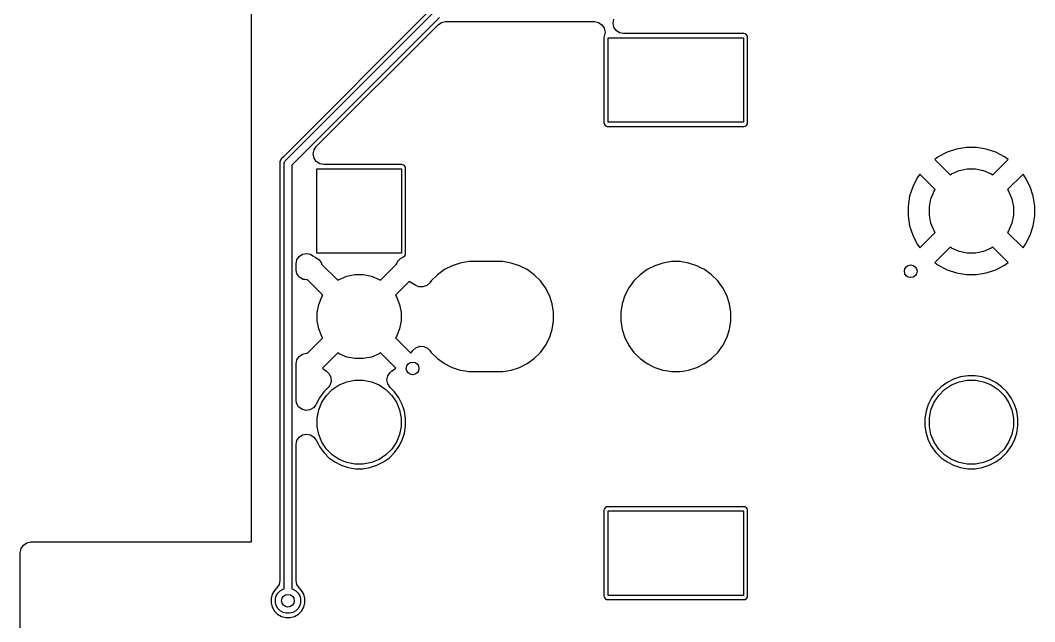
# Model space of a CAD drawing. Header units: inches. Extents: x 2.6 to 14.2, y -7.9 to -3.5.
# Drawn here: x 8.524 to 9.47, y -6.39 to -5.83 of the extents above; entities that cross this region are included whole.
import ezdxf

# ---------------------------------------------------------------- set-up
doc = ezdxf.new("R2010")
doc.units = ezdxf.units.IN
doc.header["$MEASUREMENT"] = 0
doc.layers.add('B.Cu', color=153, linetype='CONTINUOUS', true_color=0x4d7fc4)

msp = doc.modelspace()

# ---------------------------------------------------------------- linework, layer by layer
at = {"layer": 'B.Cu', "linetype": 'CONTINUOUS'}
for p, q in [((8.73993, -6.31594), (8.73993, -5.72719)), ((8.90933, -5.81707), (8.76957, -5.95683)), ((8.77131, -5.96068), (8.91108, -5.82092)), ((8.91505, -5.82697), (8.77736, -5.96466)), ((8.80023, -5.94739), (8.91382, -5.8338)), ((8.91382, -5.8338), (8.917, -5.83167)), ((8.917, -5.83167), (8.92075, -5.83093)), ((8.92075, -5.83093), (9.05966, -5.83093)), ((9.05966, -5.83093), (9.06341, -5.83167)), ((9.06341, -5.83167), (9.06659, -5.8338)), ((9.06659, -5.8338), (9.06871, -5.83698)), ((9.07688, -5.83227), (9.07763, -5.82852)), ((9.07763, -5.83602), (9.07688, -5.83227)), ((9.06871, -5.84449), (9.06848, -5.84564)), ((9.06871, -5.83698), (9.06946, -5.84073)), ((9.06946, -5.84073), (9.06871, -5.84448)), ((9.06871, -5.84448), (9.06871, -5.84449)), ((9.07975, -5.8392), (9.07763, -5.83602)), ((9.08293, -5.84133), (9.07975, -5.8392)), ((9.08669, -5.84208), (9.08293, -5.84133)), ((9.19881, -5.84208), (9.08669, -5.84208)), ((9.19997, -5.8423), (9.19881, -5.84208)), ((9.20031, -5.84253), (9.19997, -5.8423)), ((9.19997, -5.8423), (9.19997, -5.8423)), ((9.19997, -5.8423), (9.19997, -5.8423)), ((9.20127, -5.84318), (9.20031, -5.84253)), ((9.20215, -5.84449), (9.20127, -5.84318)), ((9.20127, -5.84318), (9.20127, -5.84318)), ((9.20127, -5.84318), (9.20127, -5.84318)), ((9.20238, -5.84564), (9.20215, -5.84449)), ((9.06848, -5.84564), (9.06848, -5.92516)), ((9.07244, -5.92477), (9.07244, -5.84603)), ((9.07244, -5.84603), (9.19842, -5.84603)), ((9.19842, -5.84603), (9.19842, -5.92477)), ((9.20238, -5.92516), (9.20238, -5.84564)), ((9.06848, -5.92516), (9.06848, -5.92516)), ((9.06848, -5.92516), (9.06871, -5.92632)), ((9.06871, -5.92632), (9.06958, -5.92762)), ((9.06958, -5.92762), (9.06958, -5.92762)), ((9.06958, -5.92762), (9.07089, -5.9285)), ((9.07089, -5.9285), (9.07089, -5.9285)), ((9.07089, -5.9285), (9.07118, -5.92856)), ((9.07118, -5.92856), (9.07205, -5.92873)), ((9.07205, -5.92873), (9.19881, -5.92873)), ((9.19842, -5.92477), (9.07244, -5.92477)), ((9.19881, -5.92873), (9.19997, -5.9285)), ((9.19997, -5.9285), (9.20127, -5.92762)), ((9.20127, -5.92762), (9.20215, -5.92632)), ((9.20215, -5.92632), (9.20238, -5.92516)), ((8.7981, -5.95057), (8.80023, -5.94739)), ((9.40637, -5.94839), (9.39719, -5.94985)), ((9.41567, -5.94839), (9.40637, -5.94839)), ((9.40637, -5.94839), (9.40637, -5.94839)), ((9.42485, -5.94985), (9.41567, -5.94839)), ((9.41567, -5.94839), (9.41567, -5.94839)), ((8.76957, -5.95683), (8.76746, -5.95894)), ((8.76957, -5.95683), (8.76957, -5.95683)), ((8.76957, -5.95683), (8.76957, -5.95683)), ((8.79736, -5.95432), (8.7981, -5.95057)), ((8.7981, -5.95807), (8.79736, -5.95432)), ((8.80023, -5.96125), (8.7981, -5.95807)), ((9.38007, -5.95694), (9.3768, -5.95931)), ((9.38835, -5.95272), (9.38007, -5.95694)), ((9.39719, -5.94985), (9.38835, -5.95272)), ((9.38835, -5.95272), (9.38835, -5.95272)), ((9.43369, -5.95272), (9.42485, -5.94985)), ((9.44197, -5.95694), (9.43369, -5.95272)), ((9.44524, -5.95931), (9.44197, -5.95694)), ((8.76746, -5.95894), (8.76632, -5.9617)), ((8.76632, -5.9617), (8.76632, -6.35181)), ((8.77028, -5.96319), (8.77034, -5.9625)), ((8.77028, -6.3595), (8.77028, -5.96319)), ((8.77034, -5.9625), (8.77072, -5.96159)), ((8.77072, -5.96159), (8.77087, -5.96122)), ((8.77087, -5.96122), (8.77131, -5.96068)), ((8.77736, -5.96466), (8.77736, -6.3595)), ((8.80341, -5.96338), (8.80023, -5.96125)), ((8.80078, -6.04682), (8.80078, -5.96808)), ((8.80078, -5.96808), (8.87952, -5.96808)), ((8.80716, -5.96412), (8.80341, -5.96338)), ((8.87991, -5.96412), (8.80716, -5.96412)), ((8.87952, -5.96808), (8.87952, -6.04682)), ((8.88107, -5.96435), (8.87991, -5.96412)), ((8.88151, -5.96465), (8.88107, -5.96435)), ((8.88107, -5.96435), (8.88107, -5.96435)), ((8.88107, -5.96435), (8.88107, -5.96435)), ((8.88238, -5.96523), (8.88151, -5.96465)), ((8.88325, -5.96654), (8.88238, -5.96523)), ((8.88238, -5.96523), (8.88238, -5.96523)), ((8.88238, -5.96523), (8.88238, -5.96523)), ((8.88348, -5.96769), (8.88325, -5.96654)), ((8.88348, -6.0028), (8.88348, -5.96769)), ((9.3768, -5.95931), (9.39112, -5.97363)), ((9.39959, -5.96977), (9.40716, -5.96827)), ((9.40716, -5.96827), (9.41488, -5.96827)), ((9.41488, -5.96827), (9.42245, -5.96977)), ((9.43092, -5.97363), (9.44524, -5.95931)), ((9.36051, -5.9765), (9.35629, -5.98478)), ((9.36288, -5.97323), (9.36051, -5.9765)), ((9.3772, -5.98755), (9.36288, -5.97323)), ((9.39112, -5.97363), (9.39246, -5.97273)), ((9.39246, -5.97273), (9.39959, -5.96977)), ((9.42245, -5.96977), (9.42958, -5.97273)), ((9.42958, -5.97273), (9.43092, -5.97363)), ((9.45916, -5.97323), (9.44484, -5.98755)), ((9.46153, -5.9765), (9.45916, -5.97323)), ((9.46575, -5.98478), (9.46153, -5.9765)), ((9.35629, -5.98478), (9.35342, -5.99362)), ((9.35629, -5.98478), (9.35629, -5.98478)), ((9.46862, -5.99362), (9.46575, -5.98478)), ((9.35342, -5.99362), (9.35197, -6.0028)), ((9.37184, -6.00359), (9.37335, -5.99602)), ((9.37335, -5.99602), (9.3763, -5.98889)), ((9.3763, -5.98889), (9.3772, -5.98755)), ((9.44484, -5.98755), (9.44574, -5.98889)), ((9.44574, -5.98889), (9.4487, -5.99602)), ((9.4487, -5.99602), (9.4502, -6.00359)), ((9.47008, -6.0028), (9.46862, -5.99362)), ((8.88348, -6.04721), (8.88348, -6.0028)), ((9.35197, -6.0028), (9.35197, -6.0028)), ((9.35197, -6.0028), (9.35197, -6.0121)), ((9.37184, -6.01131), (9.37184, -6.00359)), ((9.4502, -6.00359), (9.4502, -6.01131)), ((9.47008, -6.0121), (9.47008, -6.0028)), ((9.47008, -6.0028), (9.47008, -6.0028)), ((9.35197, -6.0121), (9.35197, -6.0121)), ((9.35197, -6.0121), (9.35342, -6.02128)), ((9.37335, -6.01888), (9.37184, -6.01131)), ((9.4502, -6.01131), (9.4487, -6.01888)), ((9.46862, -6.02128), (9.47008, -6.0121)), ((9.47008, -6.0121), (9.47008, -6.0121)), ((9.35342, -6.02128), (9.35629, -6.03012)), ((9.3763, -6.02601), (9.37335, -6.01888)), ((9.4487, -6.01888), (9.44574, -6.02601)), ((9.46575, -6.03012), (9.46862, -6.02128)), ((9.35629, -6.03012), (9.36051, -6.0384)), ((9.36288, -6.04167), (9.3772, -6.02735)), ((9.3772, -6.02735), (9.3763, -6.02601)), ((9.44574, -6.02601), (9.44484, -6.02735)), ((9.44484, -6.02735), (9.45916, -6.04167)), ((9.46153, -6.0384), (9.46575, -6.03012)), ((9.36051, -6.0384), (9.36288, -6.04167)), ((9.39112, -6.04127), (9.3768, -6.05559)), ((9.39246, -6.04217), (9.39112, -6.04127)), ((9.39959, -6.04512), (9.39246, -6.04217)), ((9.42958, -6.04217), (9.42245, -6.04512)), ((9.43092, -6.04127), (9.42958, -6.04217)), ((9.44524, -6.05559), (9.43092, -6.04127)), ((9.45916, -6.04167), (9.46153, -6.0384)), ((8.78132, -6.05673), (8.78207, -6.05297)), ((8.78207, -6.05297), (8.78419, -6.04979)), ((8.78419, -6.04979), (8.78737, -6.04767)), ((8.78737, -6.04767), (8.79112, -6.04692)), ((8.79112, -6.04692), (8.79487, -6.04767)), ((8.79487, -6.04767), (8.79711, -6.04916)), ((8.79711, -6.04916), (8.79713, -6.04914)), ((8.79713, -6.04914), (8.79924, -6.05055)), ((8.79924, -6.05055), (8.79969, -6.05073)), ((8.79969, -6.05073), (8.80287, -6.05286)), ((8.87952, -6.04682), (8.80078, -6.04682)), ((8.80287, -6.05286), (8.805, -6.05604)), ((8.87691, -6.05342), (8.87788, -6.05266)), ((8.87788, -6.05266), (8.87874, -6.05177)), ((8.87874, -6.05177), (8.87937, -6.05149)), ((8.87937, -6.05149), (8.87992, -6.05106)), ((8.87992, -6.05106), (8.88061, -6.05073)), ((8.88061, -6.05073), (8.88107, -6.05055)), ((8.88107, -6.05055), (8.88238, -6.04967)), ((8.88107, -6.05055), (8.88107, -6.05055)), ((8.88238, -6.04967), (8.88325, -6.04836)), ((8.88325, -6.04836), (8.88348, -6.04721)), ((9.40716, -6.04663), (9.39959, -6.04512)), ((9.41488, -6.04663), (9.40716, -6.04663)), ((9.42245, -6.04512), (9.41488, -6.04663)), ((8.78132, -6.06189), (8.78132, -6.05673)), ((8.78135, -6.06266), (8.78132, -6.06189)), ((8.78177, -6.06414), (8.78135, -6.06266)), ((8.805, -6.05604), (8.80519, -6.05699)), ((8.80519, -6.05699), (8.82025, -6.07205)), ((8.86006, -6.07205), (8.875, -6.05711)), ((8.875, -6.05711), (8.87504, -6.05676)), ((8.87504, -6.05676), (8.87565, -6.05568)), ((8.87565, -6.05568), (8.87609, -6.05453)), ((8.87609, -6.05453), (8.87657, -6.05403)), ((8.87657, -6.05403), (8.87691, -6.05342)), ((8.91962, -6.06208), (8.9131, -6.06682)), ((8.9268, -6.05843), (8.91962, -6.06208)), ((8.93446, -6.05593), (8.9268, -6.05842)), ((8.9268, -6.05842), (8.9268, -6.05843)), ((8.94242, -6.05467), (8.93446, -6.05593)), ((8.97411, -6.05467), (8.94242, -6.05467)), ((8.94242, -6.05467), (8.94242, -6.05467)), ((8.98206, -6.05593), (8.97411, -6.05467)), ((8.97411, -6.05467), (8.97411, -6.05467)), ((8.98973, -6.05842), (8.98206, -6.05593)), ((8.98973, -6.05843), (8.98973, -6.05842)), ((8.99691, -6.06208), (8.98973, -6.05843)), ((9.00343, -6.06682), (8.99691, -6.06208)), ((8.99691, -6.06208), (8.99691, -6.06208)), ((8.99691, -6.06208), (8.99691, -6.06208)), ((9.10859, -6.06208), (9.10207, -6.06682)), ((9.11578, -6.05843), (9.10859, -6.06208)), ((9.12344, -6.05593), (9.11578, -6.05842)), ((9.11578, -6.05842), (9.11578, -6.05843)), ((9.1314, -6.05467), (9.12344, -6.05593)), ((9.13946, -6.05467), (9.1314, -6.05467)), ((9.1314, -6.05467), (9.1314, -6.05467)), ((9.14742, -6.05593), (9.13946, -6.05467)), ((9.13946, -6.05467), (9.13946, -6.05467)), ((9.15508, -6.05842), (9.14742, -6.05593)), ((9.15508, -6.05843), (9.15508, -6.05842)), ((9.15932, -6.06058), (9.15508, -6.05843)), ((9.16226, -6.06208), (9.15932, -6.06058)), ((9.16878, -6.06682), (9.16226, -6.06208)), ((9.16226, -6.06208), (9.16226, -6.06208)), ((9.16226, -6.06208), (9.16226, -6.06208)), ((9.3768, -6.05559), (9.38007, -6.05796)), ((9.38007, -6.05796), (9.38835, -6.06218)), ((9.38835, -6.06218), (9.39719, -6.06505)), ((9.42485, -6.06505), (9.43369, -6.06218)), ((9.43369, -6.06218), (9.44197, -6.05796)), ((9.44197, -6.05796), (9.44524, -6.05559)), ((8.78207, -6.06565), (8.78177, -6.06414)), ((8.78228, -6.06597), (8.78207, -6.06565)), ((8.78239, -6.06635), (8.78228, -6.06597)), ((8.78334, -6.06755), (8.78239, -6.06635)), ((8.78419, -6.06883), (8.78334, -6.06755)), ((8.78451, -6.06904), (8.78419, -6.06883)), ((8.78476, -6.06935), (8.78451, -6.06904)), ((8.78609, -6.0701), (8.78476, -6.06935)), ((8.78737, -6.07095), (8.78609, -6.0701)), ((8.78775, -6.07103), (8.78737, -6.07095)), ((8.78809, -6.07122), (8.78775, -6.07103)), ((8.78962, -6.0714), (8.78809, -6.07122)), ((8.79112, -6.0717), (8.78962, -6.0714)), ((8.7915, -6.07162), (8.79112, -6.0717)), ((8.79189, -6.07167), (8.7915, -6.07162)), ((8.79202, -6.07166), (8.79189, -6.07167)), ((8.80633, -6.08597), (8.79202, -6.07166)), ((8.82025, -6.07205), (8.8216, -6.07115)), ((8.8216, -6.07115), (8.82873, -6.0682)), ((8.82873, -6.0682), (8.8363, -6.06669)), ((8.8363, -6.06669), (8.84401, -6.06669)), ((8.84401, -6.06669), (8.85158, -6.0682)), ((8.85158, -6.0682), (8.85871, -6.07115)), ((8.85871, -6.07115), (8.86006, -6.07205)), ((8.9131, -6.06682), (8.9074, -6.07252)), ((9.00913, -6.07252), (9.00343, -6.06682)), ((9.10207, -6.06682), (9.09638, -6.07252)), ((9.17448, -6.07252), (9.16878, -6.06682)), ((9.39719, -6.06505), (9.40637, -6.0665)), ((9.40637, -6.0665), (9.40637, -6.0665)), ((9.40637, -6.0665), (9.41567, -6.0665)), ((9.41567, -6.0665), (9.42485, -6.06505)), ((9.41567, -6.0665), (9.41567, -6.0665)), ((8.88692, -6.07303), (8.87398, -6.08597)), ((8.8929, -6.07683), (8.88692, -6.07303)), ((8.89587, -6.07809), (8.8929, -6.07683)), ((8.89969, -6.07824), (8.89587, -6.07809)), ((8.90328, -6.07692), (8.89969, -6.07824)), ((8.90609, -6.07432), (8.90328, -6.07692)), ((8.9074, -6.07252), (8.90609, -6.07432)), ((9.01387, -6.07904), (9.00913, -6.07252)), ((9.01753, -6.08622), (9.01387, -6.07904)), ((9.09164, -6.07904), (9.08798, -6.08622)), ((9.09638, -6.07252), (9.09164, -6.07904)), ((9.17922, -6.07904), (9.17448, -6.07252)), ((9.18288, -6.08622), (9.17922, -6.07904)), ((8.80248, -6.09445), (8.80543, -6.08732)), ((8.80543, -6.08732), (8.80633, -6.08597)), ((8.87398, -6.08597), (8.87488, -6.08732)), ((8.87488, -6.08732), (8.87783, -6.09445)), ((9.02002, -6.09389), (9.01753, -6.08622)), ((9.08798, -6.08622), (9.08549, -6.09389)), ((9.08798, -6.08622), (9.08798, -6.08622)), ((9.18537, -6.09389), (9.18288, -6.08622)), ((8.80097, -6.10202), (8.80248, -6.09445)), ((8.87783, -6.09445), (8.87933, -6.10202)), ((9.02128, -6.10184), (9.02002, -6.09389)), ((9.02002, -6.09389), (9.02002, -6.09389)), ((9.08549, -6.09389), (9.08423, -6.10184)), ((9.18663, -6.10184), (9.18537, -6.09389)), ((9.18537, -6.09389), (9.18537, -6.09389)), ((8.80097, -6.10973), (8.80097, -6.10202)), ((8.80248, -6.1173), (8.80097, -6.10973)), ((8.87933, -6.10973), (8.87783, -6.1173)), ((8.87933, -6.10202), (8.87933, -6.10973)), ((9.02002, -6.11786), (9.02128, -6.1099)), ((9.02128, -6.1099), (9.02128, -6.10184)), ((9.02128, -6.10184), (9.02128, -6.10184)), ((9.02128, -6.10184), (9.02128, -6.10184)), ((9.08423, -6.10184), (9.08423, -6.1099)), ((9.08423, -6.1099), (9.08549, -6.11786)), ((9.18537, -6.11786), (9.18663, -6.1099)), ((9.18663, -6.1099), (9.18663, -6.10184)), ((9.18663, -6.10184), (9.18663, -6.10184)), ((9.18663, -6.10184), (9.18663, -6.10184)), ((8.80543, -6.12443), (8.80248, -6.1173)), ((8.87783, -6.1173), (8.87488, -6.12443)), ((9.01753, -6.12553), (9.02002, -6.11786)), ((9.08549, -6.11786), (9.08798, -6.12553)), ((9.18288, -6.12553), (9.18537, -6.11786)), ((8.79202, -6.14009), (8.80633, -6.12578)), ((8.80633, -6.12578), (8.80543, -6.12443)), ((8.87488, -6.12443), (8.87398, -6.12578)), ((8.87398, -6.12578), (8.88829, -6.14009)), ((9.01387, -6.13271), (9.01753, -6.12553)), ((9.08798, -6.12553), (9.08798, -6.12553)), ((9.08798, -6.12553), (9.09161, -6.13265)), ((9.17922, -6.13271), (9.18288, -6.12553)), ((8.88829, -6.14009), (8.89023, -6.13743)), ((8.89023, -6.13743), (8.89304, -6.13483)), ((8.89304, -6.13483), (8.89662, -6.13351)), ((8.89662, -6.13351), (8.90045, -6.13366)), ((8.90045, -6.13366), (8.90392, -6.13526)), ((8.90392, -6.13526), (8.90609, -6.13743)), ((8.90609, -6.13743), (8.9074, -6.13923)), ((9.00913, -6.13923), (9.01387, -6.13271)), ((9.09161, -6.13265), (9.09164, -6.13271)), ((9.09164, -6.13271), (9.09638, -6.13923)), ((9.17448, -6.13923), (9.17922, -6.13271)), ((8.78132, -6.14985), (8.78207, -6.1461)), ((8.78207, -6.1461), (8.78419, -6.14292)), ((8.78419, -6.14292), (8.78737, -6.1408)), ((8.78737, -6.1408), (8.79112, -6.14005)), ((8.79112, -6.14005), (8.79189, -6.14008)), ((8.79189, -6.14008), (8.79202, -6.14009)), ((8.82025, -6.1397), (8.80594, -6.15401)), ((8.8216, -6.1406), (8.82025, -6.1397)), ((8.82873, -6.14355), (8.8216, -6.1406)), ((8.8363, -6.14506), (8.82873, -6.14355)), ((8.84401, -6.14506), (8.8363, -6.14506)), ((8.85158, -6.14355), (8.84401, -6.14506)), ((8.85871, -6.1406), (8.85158, -6.14355)), ((8.86006, -6.1397), (8.85871, -6.1406)), ((8.87437, -6.15401), (8.86006, -6.1397)), ((8.9074, -6.13923), (8.9074, -6.13923)), ((8.9074, -6.13923), (8.9131, -6.14493)), ((8.9131, -6.14493), (8.91962, -6.14967)), ((8.99691, -6.14967), (9.00343, -6.14493)), ((9.00343, -6.14493), (9.00913, -6.13923)), ((9.09638, -6.13923), (9.10207, -6.14493)), ((9.10207, -6.14493), (9.10859, -6.14967)), ((9.16226, -6.14967), (9.16878, -6.14493)), ((9.16878, -6.14493), (9.17448, -6.13923)), ((8.78132, -6.1835), (8.78132, -6.14985)), ((8.80594, -6.15401), (8.8092, -6.15638)), ((8.8092, -6.15638), (8.80951, -6.15657)), ((8.80951, -6.15657), (8.81232, -6.15917)), ((8.86899, -6.158), (8.8708, -6.15657)), ((8.8708, -6.15657), (8.87111, -6.15638)), ((8.87111, -6.15638), (8.87437, -6.15401)), ((8.91962, -6.14967), (8.91962, -6.14967)), ((8.91962, -6.14967), (8.92493, -6.15237)), ((8.92493, -6.15237), (8.9268, -6.15332)), ((8.9268, -6.15332), (8.93446, -6.15581)), ((8.93446, -6.15581), (8.93726, -6.15626)), ((8.93726, -6.15626), (8.94242, -6.15708)), ((8.94242, -6.15708), (8.94242, -6.15708)), ((8.94242, -6.15708), (8.94242, -6.15708)), ((8.94242, -6.15708), (8.94242, -6.15708)), ((8.94242, -6.15708), (8.9741, -6.15708)), ((8.9741, -6.15708), (8.97411, -6.15708)), ((8.97411, -6.15708), (8.97848, -6.15638)), ((8.97411, -6.15708), (8.97411, -6.15708)), ((8.97411, -6.15708), (8.97411, -6.15708)), ((8.97848, -6.15638), (8.98206, -6.15581)), ((8.98206, -6.15581), (8.98973, -6.15332)), ((8.98973, -6.15332), (8.99691, -6.14967)), ((9.10859, -6.14967), (9.10859, -6.14967)), ((9.10859, -6.14967), (9.1139, -6.15237)), ((9.1139, -6.15237), (9.11578, -6.15332)), ((9.11578, -6.15332), (9.12344, -6.15581)), ((9.12344, -6.15581), (9.12624, -6.15626)), ((9.12624, -6.15626), (9.1314, -6.15708)), ((9.1314, -6.15708), (9.1314, -6.15708)), ((9.1314, -6.15708), (9.1314, -6.15708)), ((9.1314, -6.15708), (9.1314, -6.15708)), ((9.1314, -6.15708), (9.13946, -6.15708)), ((9.13946, -6.15708), (9.14383, -6.15638)), ((9.13946, -6.15708), (9.13946, -6.15708)), ((9.13946, -6.15708), (9.13946, -6.15708)), ((9.13946, -6.15708), (9.13946, -6.15708)), ((9.14383, -6.15638), (9.14742, -6.15581)), ((9.14742, -6.15581), (9.15508, -6.15332)), ((9.15508, -6.15332), (9.16226, -6.14967)), ((8.81232, -6.15917), (8.81392, -6.16264)), ((8.81407, -6.16646), (8.81275, -6.17005)), ((8.81392, -6.16264), (8.81407, -6.16646)), ((8.8216, -6.16958), (8.82873, -6.16662)), ((8.82873, -6.16662), (8.8363, -6.16512)), ((8.8363, -6.16512), (8.84401, -6.16512)), ((8.84401, -6.16512), (8.85158, -6.16662)), ((8.85158, -6.16662), (8.85871, -6.16958)), ((8.86612, -6.16493), (8.86686, -6.16118)), ((8.86686, -6.16868), (8.86612, -6.16493)), ((8.86686, -6.16118), (8.86899, -6.158)), ((9.39439, -6.16415), (9.38831, -6.16724)), ((9.39246, -6.16958), (9.39959, -6.16662)), ((9.40087, -6.16204), (9.39439, -6.16415)), ((9.39439, -6.16415), (9.39439, -6.16415)), ((9.39959, -6.16662), (9.40716, -6.16512)), ((9.40761, -6.16097), (9.40087, -6.16204)), ((9.40716, -6.16512), (9.41488, -6.16512)), ((9.41443, -6.16097), (9.40761, -6.16097)), ((9.40761, -6.16097), (9.40761, -6.16097)), ((9.40761, -6.16097), (9.40761, -6.16097)), ((9.42117, -6.16204), (9.41443, -6.16097)), ((9.41443, -6.16097), (9.41443, -6.16097)), ((9.41443, -6.16097), (9.41443, -6.16097)), ((9.41488, -6.16512), (9.42245, -6.16662)), ((9.42302, -6.16264), (9.42117, -6.16204)), ((9.42117, -6.16204), (9.42117, -6.16204)), ((9.42117, -6.16204), (9.42117, -6.16204)), ((9.42245, -6.16662), (9.42958, -6.16958)), ((9.42765, -6.16415), (9.42302, -6.16264)), ((9.43373, -6.16724), (9.42765, -6.16415)), ((9.42765, -6.16415), (9.42765, -6.16415)), ((8.80711, -6.17607), (8.8031, -6.18159)), ((8.81132, -6.17186), (8.80711, -6.17607)), ((8.80711, -6.17607), (8.80711, -6.17607)), ((8.80972, -6.17932), (8.81518, -6.17387)), ((8.81275, -6.17005), (8.81132, -6.17186)), ((8.81518, -6.17387), (8.8216, -6.16958)), ((8.85871, -6.16958), (8.86513, -6.17387)), ((8.86513, -6.17387), (8.87059, -6.17932)), ((8.86899, -6.17186), (8.86686, -6.16868)), ((8.8732, -6.17607), (8.86899, -6.17186)), ((8.87721, -6.18159), (8.8732, -6.17607)), ((8.8732, -6.17607), (8.8732, -6.17607)), ((8.8732, -6.17607), (8.8732, -6.17607)), ((9.37797, -6.17607), (9.37396, -6.18159)), ((9.38279, -6.17125), (9.37797, -6.17607)), ((9.38059, -6.17932), (9.38604, -6.17387)), ((9.38831, -6.16724), (9.38279, -6.17125)), ((9.38604, -6.17387), (9.39246, -6.16958)), ((9.42958, -6.16958), (9.436, -6.17387)), ((9.43925, -6.17125), (9.43373, -6.16724)), ((9.436, -6.17387), (9.44145, -6.17932)), ((9.44407, -6.17607), (9.43925, -6.17125)), ((9.43925, -6.17125), (9.43925, -6.17125)), ((9.43925, -6.17125), (9.43925, -6.17125)), ((9.44808, -6.18159), (9.44407, -6.17607)), ((9.44407, -6.17607), (9.44407, -6.17607)), ((9.44407, -6.17607), (9.44407, -6.17607)), ((8.7818, -6.18653), (8.78132, -6.1835)), ((8.8031, -6.18159), (8.79986, -6.18795)), ((8.80248, -6.19287), (8.80543, -6.18574)), ((8.80543, -6.18574), (8.80972, -6.17932)), ((8.87059, -6.17932), (8.87488, -6.18574)), ((8.87488, -6.18574), (8.87783, -6.19287)), ((8.88031, -6.18767), (8.87721, -6.18159)), ((8.87721, -6.18159), (8.87721, -6.18159)), ((8.87721, -6.18159), (8.87721, -6.18159)), ((9.37396, -6.18159), (9.37087, -6.18767)), ((9.37335, -6.19287), (9.3763, -6.18574)), ((9.3763, -6.18574), (9.38059, -6.17932)), ((9.44145, -6.17932), (9.44574, -6.18574)), ((9.44574, -6.18574), (9.4487, -6.19287)), ((9.45117, -6.18767), (9.44808, -6.18159)), ((9.44808, -6.18159), (9.44808, -6.18159)), ((9.44808, -6.18159), (9.44808, -6.18159)), ((8.78367, -6.18987), (8.7818, -6.18653)), ((8.78667, -6.19224), (8.78367, -6.18987)), ((8.79035, -6.19327), (8.78667, -6.19224)), ((8.79415, -6.19283), (8.79035, -6.19327)), ((8.79749, -6.19096), (8.79415, -6.19283)), ((8.79986, -6.18795), (8.79749, -6.19096)), ((8.80097, -6.20044), (8.80248, -6.19287)), ((8.87783, -6.19287), (8.87933, -6.20044)), ((8.88241, -6.19415), (8.88031, -6.18767)), ((8.88348, -6.20089), (8.88241, -6.19415)), ((9.36876, -6.19415), (9.36769, -6.20089)), ((9.37087, -6.18767), (9.36876, -6.19415)), ((9.37087, -6.18767), (9.37087, -6.18767)), ((9.37184, -6.20044), (9.37335, -6.19287)), ((9.4487, -6.19287), (9.4502, -6.20044)), ((9.45328, -6.19415), (9.45117, -6.18767)), ((9.45435, -6.20089), (9.45328, -6.19415)), ((8.80097, -6.20816), (8.80097, -6.20044)), ((8.87933, -6.20044), (8.87933, -6.20816)), ((8.88348, -6.20771), (8.88348, -6.20089)), ((8.88348, -6.20089), (8.88348, -6.20089)), ((9.36769, -6.20089), (9.36769, -6.20089)), ((9.36769, -6.20089), (9.36769, -6.20771)), ((9.37184, -6.20816), (9.37184, -6.20044)), ((9.4502, -6.20044), (9.4502, -6.20816)), ((9.45435, -6.20771), (9.45435, -6.20089)), ((8.80248, -6.21573), (8.80097, -6.20816)), ((8.87933, -6.20816), (8.87783, -6.21573)), ((8.88241, -6.21445), (8.88348, -6.20771)), ((9.36769, -6.20771), (9.36769, -6.20771)), ((9.36769, -6.20771), (9.36862, -6.21353)), ((9.36862, -6.21353), (9.36876, -6.21445)), ((9.37335, -6.21573), (9.37184, -6.20816)), ((9.4502, -6.20816), (9.4487, -6.21573)), ((9.45328, -6.21445), (9.45435, -6.20771)), ((8.78132, -6.2251), (8.78207, -6.22135)), ((8.78207, -6.22135), (8.78419, -6.21817)), ((8.78419, -6.21817), (8.78737, -6.21604)), ((8.78737, -6.21604), (8.79112, -6.21529)), ((8.79112, -6.21529), (8.79487, -6.21604)), ((8.79487, -6.21604), (8.79805, -6.21817)), ((8.79805, -6.21817), (8.79986, -6.22065)), ((8.79986, -6.22065), (8.8, -6.22093)), ((8.8, -6.22093), (8.8, -6.22093)), ((8.8, -6.22093), (8.80186, -6.22458)), ((8.80543, -6.22286), (8.80248, -6.21573)), ((8.80972, -6.22928), (8.80543, -6.22286)), ((8.87488, -6.22286), (8.87059, -6.22928)), ((8.87783, -6.21573), (8.87488, -6.22286)), ((8.87721, -6.22701), (8.88031, -6.22093)), ((8.88031, -6.22093), (8.88241, -6.21445)), ((9.36876, -6.21445), (9.36952, -6.21678)), ((9.36952, -6.21678), (9.37087, -6.22093)), ((9.37087, -6.22093), (9.37087, -6.22093)), ((9.37087, -6.22093), (9.37396, -6.22701)), ((9.3763, -6.22286), (9.37335, -6.21573)), ((9.38059, -6.22928), (9.3763, -6.22286)), ((9.44574, -6.22286), (9.44145, -6.22928)), ((9.4487, -6.21573), (9.44574, -6.22286)), ((9.44808, -6.22701), (9.45117, -6.22093)), ((9.45117, -6.22093), (9.45328, -6.21445)), ((8.78132, -6.28659), (8.78132, -6.2251)), ((8.80186, -6.22458), (8.8031, -6.22701)), ((8.8031, -6.22701), (8.80711, -6.23253)), ((8.80711, -6.23253), (8.80711, -6.23253)), ((8.80711, -6.23253), (8.80711, -6.23253)), ((8.80711, -6.23253), (8.81193, -6.23735)), ((8.81518, -6.23473), (8.80972, -6.22928)), ((8.87059, -6.22928), (8.86513, -6.23473)), ((8.86838, -6.23735), (8.8732, -6.23253)), ((8.8732, -6.23253), (8.87721, -6.22701)), ((9.37396, -6.22701), (9.37797, -6.23253)), ((9.37797, -6.23253), (9.37797, -6.23253)), ((9.37797, -6.23253), (9.37797, -6.23253)), ((9.37797, -6.23253), (9.38279, -6.23735)), ((9.38604, -6.23473), (9.38059, -6.22928)), ((9.44145, -6.22928), (9.436, -6.23473)), ((9.43925, -6.23735), (9.44407, -6.23253)), ((9.44407, -6.23253), (9.44808, -6.22701)), ((8.81193, -6.23735), (8.81193, -6.23735)), ((8.81193, -6.23735), (8.81193, -6.23735)), ((8.81193, -6.23735), (8.81745, -6.24136)), ((8.8216, -6.23902), (8.81518, -6.23473)), ((8.81745, -6.24136), (8.81745, -6.24136)), ((8.81745, -6.24136), (8.81745, -6.24136)), ((8.81745, -6.24136), (8.82352, -6.24445)), ((8.82873, -6.24197), (8.8216, -6.23902)), ((8.8363, -6.24348), (8.82873, -6.24197)), ((8.85158, -6.24197), (8.84401, -6.24348)), ((8.85871, -6.23902), (8.85158, -6.24197)), ((8.85679, -6.24445), (8.86286, -6.24136)), ((8.86513, -6.23473), (8.85871, -6.23902)), ((8.86286, -6.24136), (8.86838, -6.23735)), ((9.38279, -6.23735), (9.38279, -6.23735)), ((9.38279, -6.23735), (9.38279, -6.23735)), ((9.38279, -6.23735), (9.38831, -6.24136)), ((9.39246, -6.23902), (9.38604, -6.23473)), ((9.38831, -6.24136), (9.38831, -6.24136)), ((9.38831, -6.24136), (9.38831, -6.24136)), ((9.38831, -6.24136), (9.39439, -6.24445)), ((9.39959, -6.24197), (9.39246, -6.23902)), ((9.40716, -6.24348), (9.39959, -6.24197)), ((9.42245, -6.24197), (9.41488, -6.24348)), ((9.42958, -6.23902), (9.42245, -6.24197)), ((9.42765, -6.24445), (9.43373, -6.24136)), ((9.436, -6.23473), (9.42958, -6.23902)), ((9.43373, -6.24136), (9.43925, -6.23735)), ((8.82352, -6.24445), (8.83001, -6.24656)), ((8.83001, -6.24656), (8.83674, -6.24763)), ((8.84401, -6.24348), (8.8363, -6.24348)), ((8.83674, -6.24763), (8.83674, -6.24763)), ((8.83674, -6.24763), (8.84356, -6.24763)), ((8.84356, -6.24763), (8.8503, -6.24656)), ((8.84356, -6.24763), (8.84356, -6.24763)), ((8.8503, -6.24656), (8.85679, -6.24445)), ((9.39439, -6.24445), (9.40087, -6.24656)), ((9.40087, -6.24656), (9.40761, -6.24763)), ((9.41488, -6.24348), (9.40716, -6.24348)), ((9.40761, -6.24763), (9.40761, -6.24763)), ((9.40761, -6.24763), (9.41443, -6.24763)), ((9.41443, -6.24763), (9.42117, -6.24656)), ((9.41443, -6.24763), (9.41443, -6.24763)), ((9.42117, -6.24656), (9.42765, -6.24445)), ((8.78132, -6.35181), (8.78132, -6.28659)), ((9.06871, -6.28543), (9.06848, -6.28659)), ((9.06848, -6.28659), (9.06848, -6.36611)), ((9.06958, -6.28412), (9.06871, -6.28543)), ((9.06958, -6.28412), (9.06958, -6.28412)), ((9.07089, -6.28325), (9.06958, -6.28412)), ((9.07205, -6.28302), (9.07089, -6.28325)), ((9.19881, -6.28302), (9.07205, -6.28302)), ((9.07205, -6.28302), (9.07205, -6.28302)), ((9.07244, -6.36572), (9.07244, -6.28698)), ((9.07244, -6.28698), (9.19842, -6.28698)), ((9.19842, -6.28698), (9.19842, -6.36572)), ((9.19997, -6.28325), (9.19881, -6.28302)), ((9.20041, -6.28354), (9.19997, -6.28325)), ((9.19997, -6.28325), (9.19997, -6.28325)), ((9.19997, -6.28325), (9.19997, -6.28325)), ((9.20127, -6.28412), (9.20041, -6.28354)), ((9.20215, -6.28543), (9.20127, -6.28412)), ((9.20127, -6.28412), (9.20127, -6.28412)), ((9.20127, -6.28412), (9.20127, -6.28412)), ((9.20238, -6.28659), (9.20215, -6.28543)), ((9.20238, -6.32611), (9.20238, -6.28659)), ((9.20238, -6.28659), (9.20238, -6.28659)), ((8.5271, -6.31882), (8.53028, -6.31669)), ((8.53028, -6.31669), (8.53404, -6.31594)), ((8.53404, -6.31594), (8.73993, -6.31594)), ((8.73993, -6.31594), (8.73993, -6.31594)), ((8.52423, -6.32575), (8.52498, -6.322)), ((8.52423, -6.5236), (8.52423, -6.32575)), ((8.52498, -6.322), (8.5271, -6.31882)), ((9.20238, -6.35892), (9.20238, -6.32611)), ((8.76557, -6.35556), (8.76345, -6.35874)), ((8.76632, -6.35181), (8.76557, -6.35556)), ((8.78207, -6.35556), (8.78132, -6.35181)), ((8.78419, -6.35874), (8.78207, -6.35556)), ((8.75913, -6.36458), (8.75805, -6.36859)), ((8.7612, -6.36099), (8.75913, -6.36458)), ((8.76345, -6.35874), (8.7612, -6.36099)), ((8.76291, -6.36615), (8.76445, -6.36348)), ((8.76445, -6.36348), (8.76663, -6.3613)), ((8.76663, -6.3613), (8.7693, -6.35976)), ((8.7693, -6.35976), (8.77028, -6.3595)), ((8.77736, -6.3595), (8.77834, -6.35976)), ((8.77834, -6.35976), (8.78101, -6.3613)), ((8.78101, -6.3613), (8.78319, -6.36348)), ((8.78319, -6.36348), (8.78473, -6.36615)), ((8.78644, -6.36099), (8.78419, -6.35874)), ((8.78851, -6.36458), (8.78644, -6.36099)), ((8.78644, -6.36099), (8.78644, -6.36099)), ((8.78958, -6.36857), (8.78851, -6.36458)), ((9.20238, -6.36611), (9.20238, -6.35892)), ((8.75805, -6.36859), (8.75805, -6.37275)), ((8.75805, -6.37275), (8.75913, -6.37676)), ((8.76211, -6.36913), (8.76291, -6.36615)), ((8.76211, -6.37221), (8.76211, -6.36913)), ((8.76291, -6.37519), (8.76211, -6.37221)), ((8.78473, -6.36615), (8.78553, -6.36913)), ((8.78553, -6.37221), (8.78473, -6.37519)), ((8.78553, -6.36913), (8.78553, -6.37221)), ((8.78851, -6.37676), (8.78959, -6.37275)), ((8.78959, -6.36859), (8.78958, -6.36857)), ((8.78959, -6.37275), (8.78959, -6.36859)), ((9.06848, -6.36611), (9.06848, -6.36611)), ((9.06848, -6.36611), (9.06871, -6.36726)), ((9.06871, -6.36726), (9.06958, -6.36857)), ((9.06958, -6.36857), (9.06958, -6.36857)), ((9.06958, -6.36857), (9.07089, -6.36944)), ((9.07089, -6.36944), (9.07089, -6.36944)), ((9.07089, -6.36944), (9.07118, -6.3695)), ((9.07118, -6.3695), (9.07205, -6.36967)), ((9.07205, -6.36967), (9.19881, -6.36967)), ((9.19842, -6.36572), (9.07244, -6.36572)), ((9.19881, -6.36967), (9.19997, -6.36944)), ((9.19997, -6.36944), (9.20127, -6.36857)), ((9.20127, -6.36857), (9.20215, -6.36726)), ((9.20215, -6.36726), (9.20238, -6.36611)), ((8.75913, -6.37676), (8.76004, -6.37833)), ((8.76004, -6.37833), (8.7612, -6.38035)), ((8.7612, -6.38035), (8.76414, -6.38329)), ((8.76445, -6.37786), (8.76291, -6.37519)), ((8.76414, -6.38329), (8.76773, -6.38536)), ((8.76663, -6.38004), (8.76445, -6.37786)), ((8.7693, -6.38158), (8.76663, -6.38004)), ((8.77228, -6.38238), (8.7693, -6.38158)), ((8.77536, -6.38238), (8.77228, -6.38238)), ((8.77834, -6.38158), (8.77536, -6.38238)), ((8.78101, -6.38004), (8.77834, -6.38158)), ((8.7799, -6.38536), (8.7835, -6.38329)), ((8.78319, -6.37786), (8.78101, -6.38004)), ((8.78473, -6.37519), (8.78319, -6.37786)), ((8.7835, -6.38329), (8.78644, -6.38035)), ((8.78644, -6.38035), (8.78851, -6.37676)), ((8.76773, -6.38536), (8.77174, -6.38644)), ((8.77174, -6.38644), (8.77589, -6.38644)), ((8.77589, -6.38644), (8.7799, -6.38536))]:
    msp.add_line(p, q, dxfattribs=at)
at = {"layer": 'B.Cu'}
for centre in [(9.35453, -6.06358), (8.88996, -6.15413), (8.77382, -6.37067)]:
    msp.add_circle(centre, 0.00591, dxfattribs=at)

doc.saveas('drawing.dxf')
